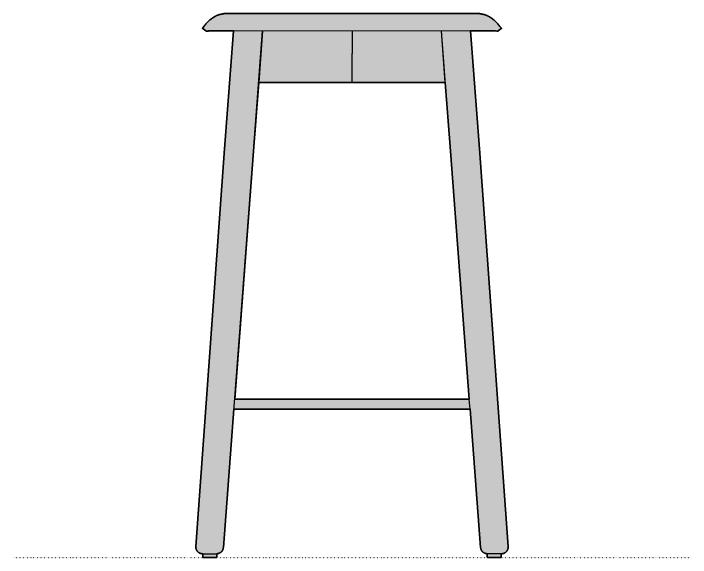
# Model space of a CAD drawing. Header units: millimetres. Extents: x 0 to 1640, y 0 to 654.
# Drawn here: x 0 to 814, y 0 to 654 of the extents above; entities that cross this region are included whole.
import ezdxf

# ---------------------------------------------------------------- set-up
doc = ezdxf.new("R2010")
doc.units = ezdxf.units.MM
doc.linetypes.add('Dots', pattern=[1, 0, -1])
doc.layers.add('Blocks', color=7, linetype='Continuous')
doc.layers.add('Blocks$Fill', color=7, linetype='Continuous', true_color=0xffffff)
for name, color, linetype, lineweight, true_color in [('Blocks$Inner', 7, 'Continuous', 25, 0x007f00), ('Blocks$Outline', 7, 'Continuous', 35, 0xff3f3f), ('Groud', 7, 'Dots', 25, 0x243775)]:
    doc.layers.add(name, color=color, linetype=linetype, lineweight=lineweight, true_color=true_color)

# ---------------------------------------------------------------- blocks, each defined once
blk = doc.blocks.new('Soft Edge 82 Barstool Low Side')
at = {"layer": 'Blocks$Fill'}
h = blk.add_hatch(color=256, dxfattribs=at)
h.paths.add_polyline_path([(586.58, 4.47), (587.08, 4.47), (587.35, 4.48), (587.63, 4.5), (587.9, 4.54), (588.17, 4.58), (588.44, 4.63), (588.71, 4.69), (588.97, 4.76), (589.23, 4.84), (589.49, 4.92), (589.75, 5.02), (590, 5.13), (590.25, 5.24), (590.5, 5.36), (590.74, 5.49), (590.97, 5.63), (591.2, 5.78), (591.43, 5.93), (591.65, 6.09), (591.87, 6.26), (592.07, 6.44), (592.28, 6.62), (592.47, 6.81), (592.66, 7.01), (592.85, 7.22), (593.02, 7.42), (593.19, 7.64), (593.35, 7.86), (593.51, 8.09), (593.65, 8.32), (593.79, 8.56), (593.92, 8.8), (594.04, 9.04), (594.15, 9.29), (594.26, 9.55), (594.35, 9.8), (594.44, 10.06), (594.52, 10.33), (594.59, 10.59), (594.64, 10.86), (594.7, 11.13), (594.74, 11.4), (594.77, 11.67), (594.79, 11.94), (594.8, 12.22), (594.81, 12.49), (594.8, 12.76), (594.79, 13.04), (549.65, 633.52), (579.18, 633.47), (579.62, 633.45), (581.45, 633.33), (581.73, 633.33), (581.89, 633.33), (582.04, 633.34), (582.12, 633.34), (582.19, 633.35), (582.26, 633.36), (582.33, 633.37), (582.39, 633.38), (582.45, 633.39), (582.5, 633.41), (582.55, 633.42), (582.6, 633.43), (582.64, 633.45), (582.68, 633.46), (582.71, 633.47), (582.74, 633.49), (582.77, 633.5), (582.77, 633.5), (582.8, 633.51), (582.83, 633.53), (582.86, 633.55), (582.89, 633.57), (582.92, 633.58), (586.22, 635.9), (586.25, 635.92), (586.28, 635.94), (586.3, 635.97), (586.33, 635.99), (586.35, 636.01), (586.38, 636.04), (586.4, 636.07), (586.42, 636.09), (586.44, 636.12), (586.46, 636.15), (586.48, 636.18), (586.49, 636.21), (586.51, 636.24), (586.53, 636.27), (586.54, 636.3), (586.55, 636.33), (586.57, 636.36), (586.58, 636.4), (586.59, 636.43), (586.6, 636.46), (586.6, 636.5), (586.61, 636.53), (586.61, 636.57), (586.62, 636.6), (586.62, 636.63), (586.62, 636.67), (586.62, 636.7), (586.62, 636.74), (586.62, 636.77), (586.62, 636.81), (586.61, 636.84), (586.61, 636.87), (586.6, 636.91), (586.59, 636.94), (586.58, 636.97), (586.57, 637.01), (586.56, 637.04), (586.55, 637.07), (586.54, 637.1), (586.52, 637.14), (586.51, 637.17), (586.49, 637.2), (586.47, 637.23), (586.45, 637.25), (586.43, 637.28), (584.87, 638.91), (583.61, 640.51), (582.96, 641.29), (582.29, 642.05), (581.61, 642.81), (580.92, 643.55), (580.12, 644.37), (579.3, 645.16), (578.46, 645.94), (577.6, 646.69), (576.72, 647.42), (575.82, 648.12), (574.9, 648.79), (573.96, 649.43), (572.99, 650.04), (572.5, 650.34), (572, 650.62), (571.5, 650.9), (571, 651.16), (570.48, 651.42), (569.97, 651.66), (569.45, 651.9), (568.93, 652.13), (568.4, 652.34), (567.86, 652.55), (567.33, 652.74), (566.79, 652.93), (566.24, 653.1), (565.7, 653.27), (564.96, 653.47), (564.22, 653.65), (563.26, 653.86), (562.29, 654.04), (561.32, 654.19), (560.34, 654.3), (559.35, 654.39), (558.37, 654.44), (557.31, 654.46), (255.32, 654.44), (254.33, 654.39), (253.35, 654.3), (252.37, 654.19), (251.4, 654.04), (250.43, 653.86), (249.47, 653.65), (248.73, 653.47), (247.99, 653.27), (247.45, 653.1), (246.9, 652.93), (246.36, 652.74), (245.82, 652.55), (245.29, 652.34), (244.76, 652.13), (244.24, 651.9), (243.72, 651.66), (243.2, 651.42), (242.69, 651.16), (242.19, 650.9), (241.69, 650.62), (241.19, 650.34), (240.7, 650.04), (239.73, 649.43), (238.79, 648.79), (237.87, 648.12), (236.96, 647.42), (236.08, 646.69), (235.22, 645.94), (234.39, 645.16), (233.57, 644.37), (232.77, 643.55), (232.07, 642.81), (231.4, 642.05), (230.73, 641.29), (230.08, 640.51), (228.82, 638.91), (227.61, 637.28), (227.59, 637.25), (227.57, 637.23), (227.55, 637.2), (227.54, 637.17), (227.52, 637.14), (227.51, 637.1), (227.49, 637.07), (227.48, 637.04), (227.47, 637.01), (227.46, 636.97), (227.45, 636.94), (227.44, 636.91), (227.44, 636.87), (227.43, 636.84), (227.43, 636.81), (227.42, 636.77), (227.42, 636.74), (227.42, 636.7), (227.42, 636.67), (227.42, 636.63), (227.42, 636.6), (227.43, 636.57), (227.43, 636.53), (227.44, 636.5), (227.45, 636.46), (227.46, 636.43), (227.47, 636.4), (227.48, 636.36), (227.49, 636.33), (227.5, 636.3), (227.52, 636.27), (227.53, 636.24), (227.55, 636.21), (227.57, 636.18), (227.58, 636.15), (227.6, 636.12), (227.62, 636.09), (227.64, 636.07), (227.67, 636.04), (227.69, 636.01), (227.71, 635.99), (227.74, 635.97), (227.76, 635.94), (227.79, 635.92), (227.82, 635.9), (227.85, 635.88), (231.15, 633.57), (231.18, 633.55), (231.21, 633.53), (231.24, 633.51), (231.27, 633.5), (231.3, 633.49), (231.33, 633.47), (231.36, 633.46), (231.4, 633.45), (231.45, 633.43), (231.49, 633.42), (231.54, 633.41), (231.6, 633.39), (231.65, 633.38), (231.72, 633.37), (231.78, 633.36), (231.85, 633.35), (231.92, 633.34), (232, 633.34), (232.15, 633.33), (232.32, 633.33), (232.49, 633.33), (232.79, 633.34), (234, 633.42), (234.87, 633.47), (236.46, 633.5), (264.4, 633.52), (219.24, 12.76), (219.24, 12.49), (219.24, 12.22), (219.25, 11.94), (219.27, 11.67), (219.31, 11.4), (219.35, 11.13), (219.4, 10.86), (219.46, 10.59), (219.53, 10.33), (219.6, 10.06), (219.69, 9.8), (219.79, 9.55), (219.89, 9.29), (220, 9.04), (220.12, 8.8), (220.25, 8.56), (220.39, 8.32), (220.54, 8.09), (220.69, 7.86), (220.85, 7.64), (221.02, 7.42), (221.2, 7.22), (221.38, 7.01), (221.57, 6.81), (221.76, 6.62), (221.97, 6.44), (222.18, 6.26), (222.39, 6.09), (222.61, 5.93), (222.84, 5.78), (223.07, 5.63), (223.31, 5.49), (223.55, 5.36), (223.79, 5.24), (224.04, 5.13), (224.29, 5.02), (224.55, 4.92), (224.81, 4.84), (225.07, 4.76), (225.34, 4.69), (225.6, 4.63), (225.87, 4.58), (226.14, 4.54), (226.42, 4.5), (226.69, 4.48), (226.96, 4.47), (227.46, 4.47), (227.47, 0.93), (227.47, 0.9), (227.48, 0.88), (227.48, 0.86), (227.48, 0.83), (227.49, 0.81), (227.49, 0.79), (227.49, 0.77), (227.5, 0.74), (227.51, 0.72), (227.51, 0.69), (227.52, 0.67), (227.53, 0.65), (227.53, 0.63), (227.54, 0.6), (227.56, 0.57), (227.57, 0.54), (227.59, 0.51), (227.6, 0.48), (227.62, 0.45), (227.64, 0.42), (227.66, 0.4), (227.68, 0.37), (227.7, 0.34), (227.72, 0.31), (227.74, 0.29), (227.77, 0.26), (227.79, 0.24), (227.82, 0.22), (227.84, 0.2), (227.87, 0.17), (227.9, 0.15), (227.93, 0.13), (227.96, 0.12), (227.99, 0.1), (228.02, 0.08), (228.05, 0.07), (228.08, 0.05), (228.11, 0.04), (228.14, 0.03), (228.17, 0.02), (228.2, 0.01), (228.23, 0), (228.27, -0.01), (228.3, -0.01), (228.33, -0.02), (228.37, -0.02), (228.4, -0.03), (228.42, -0.03), (228.51, -0.03), (229.23, -0.05), (243.06, 0), (243.34, 0.01), (243.49, 0.01), (243.55, 0.02), (243.58, 0.02), (243.61, 0.03), (243.63, 0.03), (243.65, 0.03), (243.68, 0.04), (243.72, 0.05), (243.74, 0.05), (243.76, 0.06), (243.78, 0.07), (243.8, 0.07), (243.82, 0.08), (243.84, 0.09), (243.87, 0.1), (243.9, 0.11), (243.93, 0.13), (243.96, 0.15), (243.99, 0.16), (244.02, 0.18), (244.05, 0.2), (244.08, 0.22), (244.1, 0.24), (244.13, 0.26), (244.16, 0.29), (244.18, 0.31), (244.21, 0.34), (244.23, 0.36), (244.25, 0.39), (244.27, 0.42), (244.29, 0.44), (244.31, 0.47), (244.33, 0.5), (244.35, 0.53), (244.36, 0.56), (244.38, 0.59), (244.39, 0.62), (244.4, 0.65), (244.41, 0.67), (244.42, 0.7), (244.43, 0.72), (244.43, 0.74), (244.44, 0.77), (244.45, 0.79), (244.45, 0.81), (244.46, 0.84), (244.46, 0.86), (244.46, 0.88), (244.47, 0.91), (244.47, 0.93), (244.47, 0.95), (244.47, 0.97), (244.47, 1), (244.46, 4.46), (244.9, 4.48), (245.17, 4.5), (245.45, 4.54), (245.73, 4.58), (246, 4.63), (246.27, 4.7), (246.54, 4.77), (246.8, 4.85), (247.07, 4.94), (247.33, 5.04), (247.58, 5.15), (247.84, 5.26), (248.08, 5.39), (248.33, 5.52), (248.57, 5.67), (248.8, 5.82), (249.03, 5.98), (249.25, 6.14), (249.47, 6.32), (249.68, 6.5), (249.88, 6.69), (250.08, 6.88), (250.27, 7.09), (250.45, 7.3), (250.63, 7.51), (250.8, 7.73), (250.96, 7.96), (251.11, 8.19), (251.25, 8.43), (251.39, 8.67), (251.52, 8.92), (251.63, 9.17), (251.74, 9.43), (251.85, 9.69), (251.94, 9.95), (252.02, 10.21), (252.09, 10.48), (252.16, 10.75), (252.21, 11.02), (252.26, 11.3), (252.29, 11.57), (252.32, 11.85), (265.04, 178.46), (549, 178.46), (561.72, 11.85), (561.75, 11.57), (561.79, 11.3), (561.83, 11.02), (561.89, 10.75), (561.95, 10.48), (562.02, 10.21), (562.11, 9.95), (562.2, 9.69), (562.3, 9.43), (562.41, 9.17), (562.53, 8.92), (562.65, 8.67), (562.79, 8.43), (562.93, 8.19), (563.09, 7.96), (563.25, 7.73), (563.42, 7.51), (563.59, 7.3), (563.77, 7.09), (563.96, 6.88), (564.16, 6.69), (564.37, 6.5), (564.58, 6.32), (564.79, 6.14), (565.02, 5.98), (565.24, 5.82), (565.48, 5.67), (565.72, 5.52), (565.96, 5.39), (566.21, 5.26), (566.46, 5.15), (566.72, 5.04), (566.98, 4.94), (567.24, 4.85), (567.5, 4.77), (567.77, 4.7), (568.04, 4.63), (568.32, 4.58), (568.59, 4.54), (568.87, 4.5), (569.14, 4.48), (569.42, 4.47), (569.58, 4.46), (569.57, 0.97), (569.57, 0.95), (569.57, 0.93), (569.58, 0.91), (569.58, 0.88), (569.58, 0.86), (569.59, 0.84), (569.59, 0.81), (569.6, 0.79), (569.6, 0.77), (569.61, 0.74), (569.62, 0.72), (569.62, 0.7), (569.63, 0.67), (569.64, 0.65), (569.65, 0.62), (569.67, 0.59), (569.68, 0.56), (569.7, 0.53), (569.71, 0.5), (569.73, 0.47), (569.75, 0.44), (569.77, 0.42), (569.79, 0.39), (569.81, 0.36), (569.84, 0.34), (569.86, 0.31), (569.89, 0.29), (569.91, 0.26), (569.94, 0.24), (569.97, 0.22), (569.99, 0.2), (570.02, 0.18), (570.05, 0.16), (570.08, 0.15), (570.11, 0.13), (570.14, 0.11), (570.17, 0.1), (570.2, 0.09), (570.22, 0.08), (570.24, 0.07), (570.26, 0.07), (570.28, 0.06), (570.31, 0.05), (570.33, 0.05), (570.36, 0.04), (570.39, 0.03), (570.41, 0.03), (570.43, 0.03), (570.46, 0.02), (570.49, 0.02), (570.55, 0.01), (570.71, 0.01), (570.96, 0), (584.83, -0.05), (585.49, -0.03), (585.62, -0.03), (585.65, -0.03), (585.68, -0.02), (585.71, -0.02), (585.74, -0.01), (585.77, -0.01), (585.81, 0), (585.84, 0.01), (585.87, 0.02), (585.9, 0.03), (585.93, 0.04), (585.97, 0.05), (586, 0.07), (586.03, 0.08), (586.06, 0.1), (586.09, 0.12), (586.11, 0.13), (586.14, 0.15), (586.17, 0.17), (586.2, 0.2), (586.22, 0.22), (586.25, 0.24), (586.28, 0.26), (586.3, 0.29), (586.32, 0.31), (586.34, 0.34), (586.37, 0.37), (586.39, 0.4), (586.41, 0.42), (586.42, 0.45), (586.44, 0.48), (586.46, 0.51), (586.47, 0.54), (586.49, 0.57), (586.5, 0.6), (586.51, 0.63), (586.52, 0.65), (586.52, 0.67), (586.53, 0.69), (586.54, 0.72), (586.54, 0.74), (586.55, 0.77), (586.55, 0.79), (586.56, 0.81), (586.56, 0.83), (586.56, 0.86), (586.57, 0.88), (586.57, 0.9), (586.57, 0.93), (586.57, 0.95)], flags=0)
h.paths.add_polyline_path([(519.16, 571.46), (548.09, 190.46), (532.19, 190.46), (265.96, 190.46), (294.88, 571.46)], flags=0)
at = {"layer": 'Blocks$Inner'}
blk.add_lwpolyline([(586.43, 637.28), (586.45, 637.25), (586.47, 637.23), (586.49, 637.2), (586.51, 637.17), (586.52, 637.14), (586.54, 637.1), (586.55, 637.07), (586.56, 637.04), (586.57, 637.01), (586.58, 636.97), (586.59, 636.94), (586.6, 636.91), (586.61, 636.87), (586.61, 636.84), (586.62, 636.81), (586.62, 636.77), (586.62, 636.74), (586.62, 636.7), (586.62, 636.67), (586.62, 636.63), (586.62, 636.6), (586.61, 636.57), (586.61, 636.53), (586.6, 636.5), (586.6, 636.46), (586.59, 636.43), (586.58, 636.4), (586.57, 636.36), (586.55, 636.33), (586.54, 636.3), (586.53, 636.27), (586.51, 636.24), (586.49, 636.21), (586.48, 636.18), (586.46, 636.15), (586.44, 636.12), (586.42, 636.09), (586.4, 636.07), (586.38, 636.04), (586.35, 636.01), (586.33, 635.99), (586.3, 635.97), (586.28, 635.94), (586.25, 635.92), (586.22, 635.9), (586.2, 635.88), (582.92, 633.58), (582.89, 633.57), (582.86, 633.55), (582.83, 633.53), (582.8, 633.51), (582.77, 633.5), (582.77, 633.5), (582.74, 633.49), (582.71, 633.47), (582.68, 633.46), (582.64, 633.45), (582.6, 633.43), (582.55, 633.42), (582.5, 633.41), (582.45, 633.39), (582.39, 633.38), (582.33, 633.37), (582.26, 633.36), (582.19, 633.35), (582.12, 633.34), (582.04, 633.34), (581.89, 633.33), (581.73, 633.33), (581.45, 633.33), (581.15, 633.34), (579.62, 633.45), (579.18, 633.47), (577.58, 633.5), (575.81, 633.54), (575.66, 633.54), (407.02, 633.4), (238.39, 633.54), (238.23, 633.54), (236.46, 633.5), (234.87, 633.47), (234, 633.42), (232.79, 633.34), (232.49, 633.33), (232.32, 633.33), (232.15, 633.33), (232, 633.34), (231.92, 633.34), (231.85, 633.35), (231.78, 633.36), (231.72, 633.37), (231.65, 633.38), (231.6, 633.39), (231.54, 633.41), (231.49, 633.42), (231.45, 633.43), (231.4, 633.45), (231.36, 633.46), (231.33, 633.47), (231.3, 633.49), (231.27, 633.5), (231.24, 633.51), (231.21, 633.53), (231.18, 633.55), (231.15, 633.57), (231.12, 633.58), (227.85, 635.88), (227.82, 635.9), (227.79, 635.92), (227.76, 635.94), (227.74, 635.97), (227.71, 635.99), (227.69, 636.01), (227.67, 636.04), (227.64, 636.07), (227.62, 636.09), (227.6, 636.12), (227.58, 636.15), (227.57, 636.18), (227.55, 636.21), (227.53, 636.24), (227.52, 636.27), (227.5, 636.3), (227.49, 636.33), (227.48, 636.36), (227.47, 636.4), (227.46, 636.43), (227.45, 636.46), (227.44, 636.5), (227.43, 636.53), (227.43, 636.57), (227.42, 636.6), (227.42, 636.63), (227.42, 636.67), (227.42, 636.7), (227.42, 636.74), (227.42, 636.77), (227.43, 636.81), (227.43, 636.84), (227.44, 636.87), (227.44, 636.91), (227.45, 636.94), (227.46, 636.97), (227.47, 637.01), (227.48, 637.04), (227.49, 637.07), (227.51, 637.1), (227.52, 637.14), (227.54, 637.17), (227.55, 637.2), (227.57, 637.23), (227.59, 637.25), (227.61, 637.28), (228.82, 638.91), (230.08, 640.51), (230.73, 641.29), (231.4, 642.05), (232.07, 642.81), (232.77, 643.55), (233.57, 644.37), (234.39, 645.16), (235.22, 645.94), (236.08, 646.69), (236.96, 647.42), (237.87, 648.12), (238.79, 648.79), (239.73, 649.43), (240.7, 650.04), (241.19, 650.34), (241.69, 650.62), (242.19, 650.9), (242.69, 651.16), (243.2, 651.42), (243.72, 651.66), (244.24, 651.9), (244.76, 652.13), (245.29, 652.34), (245.82, 652.55), (246.36, 652.74), (246.9, 652.93), (247.45, 653.1), (247.99, 653.27), (248.73, 653.47), (249.47, 653.65), (250.43, 653.86), (251.4, 654.04), (252.37, 654.19), (253.35, 654.3), (254.33, 654.39), (255.32, 654.44), (256.74, 654.46), (407.02, 654.46), (557.31, 654.46), (558.37, 654.44), (559.35, 654.39), (560.34, 654.3), (561.32, 654.19), (562.29, 654.04), (563.26, 653.86), (564.22, 653.65), (564.96, 653.47), (565.7, 653.27), (566.24, 653.1), (566.79, 652.93), (567.33, 652.74), (567.86, 652.55), (568.4, 652.34), (568.93, 652.13), (569.45, 651.9), (569.97, 651.66), (570.48, 651.42), (571, 651.16), (571.5, 650.9), (572, 650.62), (572.5, 650.34), (572.99, 650.04), (573.96, 649.43), (574.9, 648.79), (575.82, 648.12), (576.72, 647.42), (577.6, 646.69), (578.46, 645.94), (579.3, 645.16), (580.12, 644.37), (580.92, 643.55), (581.61, 642.81), (582.29, 642.05), (582.96, 641.29), (583.61, 640.51), (584.87, 638.91)], close=True, dxfattribs=at)
for points in [[(227.46, 4.47), (226.96, 4.47), (226.69, 4.48), (226.42, 4.5), (226.14, 4.54), (225.87, 4.58), (225.6, 4.63), (225.34, 4.69), (225.07, 4.76), (224.81, 4.84), (224.55, 4.92), (224.29, 5.02), (224.04, 5.13), (223.79, 5.24), (223.55, 5.36), (223.31, 5.49), (223.07, 5.63), (222.84, 5.78), (222.61, 5.93), (222.39, 6.09), (222.18, 6.26), (221.97, 6.44), (221.76, 6.62), (221.57, 6.81), (221.38, 7.01), (221.2, 7.22), (221.02, 7.42), (220.85, 7.64), (220.69, 7.86), (220.54, 8.09), (220.39, 8.32), (220.25, 8.56), (220.12, 8.8), (220, 9.04), (219.89, 9.29), (219.79, 9.55), (219.69, 9.8), (219.6, 10.06), (219.53, 10.33), (219.46, 10.59), (219.4, 10.86), (219.35, 11.13), (219.31, 11.4), (219.27, 11.67), (219.25, 11.94), (219.24, 12.22), (219.24, 12.49), (219.24, 12.76), (219.26, 13.04), (253.84, 491.55), (264.4, 633.52)], [(244.46, 4.46), (244.47, 1.02), (244.47, 1), (244.47, 0.97), (244.47, 0.95), (244.47, 0.93), (244.47, 0.91), (244.46, 0.88), (244.46, 0.86), (244.46, 0.84), (244.45, 0.81), (244.45, 0.79), (244.44, 0.77), (244.43, 0.74), (244.43, 0.72), (244.42, 0.7), (244.41, 0.67), (244.4, 0.65), (244.39, 0.62), (244.38, 0.59), (244.36, 0.56), (244.35, 0.53), (244.33, 0.5), (244.31, 0.47), (244.29, 0.44), (244.27, 0.42), (244.25, 0.39), (244.23, 0.36), (244.21, 0.34), (244.18, 0.31), (244.16, 0.29), (244.13, 0.26), (244.1, 0.24), (244.08, 0.22), (244.05, 0.2), (244.02, 0.18), (243.99, 0.16), (243.96, 0.15), (243.93, 0.13), (243.9, 0.11), (243.87, 0.1), (243.84, 0.09), (243.82, 0.08), (243.8, 0.07), (243.78, 0.07), (243.76, 0.06), (243.74, 0.05), (243.72, 0.05), (243.68, 0.04), (243.65, 0.03), (243.63, 0.03), (243.61, 0.03), (243.58, 0.02), (243.55, 0.02), (243.49, 0.01), (243.34, 0.01), (243.06, 0), (229.23, -0.05), (228.55, -0.03), (228.51, -0.03), (228.42, -0.03), (228.4, -0.03), (228.37, -0.02), (228.33, -0.02), (228.3, -0.01), (228.27, -0.01), (228.23, 0), (228.2, 0.01), (228.17, 0.02), (228.14, 0.03), (228.11, 0.04), (228.08, 0.05), (228.05, 0.07), (228.02, 0.08), (227.99, 0.1), (227.96, 0.12), (227.93, 0.13), (227.9, 0.15), (227.87, 0.17), (227.84, 0.2), (227.82, 0.22), (227.79, 0.24), (227.77, 0.26), (227.74, 0.29), (227.72, 0.31), (227.7, 0.34), (227.68, 0.37), (227.66, 0.4), (227.64, 0.42), (227.62, 0.45), (227.6, 0.48), (227.59, 0.51), (227.57, 0.54), (227.56, 0.57), (227.54, 0.6), (227.53, 0.63), (227.53, 0.65), (227.52, 0.67), (227.51, 0.69), (227.51, 0.72), (227.5, 0.74), (227.49, 0.77), (227.49, 0.79), (227.49, 0.81), (227.48, 0.83), (227.48, 0.86), (227.48, 0.88), (227.47, 0.9), (227.47, 0.93), (227.47, 0.95), (227.47, 0.97), (227.46, 4.47), (244.34, 4.46), (244.62, 4.47), (244.9, 4.48), (245.17, 4.5), (245.45, 4.54), (245.73, 4.58), (246, 4.63), (246.27, 4.7), (246.54, 4.77), (246.8, 4.85), (247.07, 4.94), (247.33, 5.04), (247.58, 5.15), (247.84, 5.26), (248.08, 5.39), (248.33, 5.52), (248.57, 5.67), (248.8, 5.82), (249.03, 5.98), (249.25, 6.14), (249.47, 6.32), (249.68, 6.5), (249.88, 6.69), (250.08, 6.88), (250.27, 7.09), (250.45, 7.3), (250.63, 7.51), (250.8, 7.73), (250.96, 7.96), (251.11, 8.19), (251.25, 8.43), (251.39, 8.67), (251.52, 8.92), (251.63, 9.17), (251.74, 9.43), (251.85, 9.69), (251.94, 9.95), (252.02, 10.21), (252.09, 10.48), (252.16, 10.75), (252.21, 11.02), (252.26, 11.3), (252.29, 11.57), (252.32, 11.85), (288.75, 488.95), (299.49, 633.5)], [(265.96, 190.46), (281.86, 190.46), (532.19, 190.46), (548.09, 190.46), (525.29, 488.95), (514.55, 633.5)], [(299.46, 633.5), (294.85, 571.46), (406.84, 571.46), (519.19, 571.46), (514.58, 633.5)], [(407.2, 633.4), (407.2, 606.46), (406.84, 606.46), (406.84, 571.46)], [(586.58, 4.47), (587.08, 4.47), (587.35, 4.48), (587.63, 4.5), (587.9, 4.54), (588.17, 4.58), (588.44, 4.63), (588.71, 4.69), (588.97, 4.76), (589.23, 4.84), (589.49, 4.92), (589.75, 5.02), (590, 5.13), (590.25, 5.24), (590.5, 5.36), (590.74, 5.49), (590.97, 5.63), (591.2, 5.78), (591.43, 5.93), (591.65, 6.09), (591.87, 6.26), (592.07, 6.44), (592.28, 6.62), (592.47, 6.81), (592.66, 7.01), (592.85, 7.22), (593.02, 7.42), (593.19, 7.64), (593.35, 7.86), (593.51, 8.09), (593.65, 8.32), (593.79, 8.56), (593.92, 8.8), (594.04, 9.04), (594.15, 9.29), (594.26, 9.55), (594.35, 9.8), (594.44, 10.06), (594.52, 10.33), (594.59, 10.59), (594.64, 10.86), (594.7, 11.13), (594.74, 11.4), (594.77, 11.67), (594.79, 11.94), (594.8, 12.22), (594.81, 12.49), (594.8, 12.76), (594.79, 13.04), (560.2, 491.55), (549.65, 633.52)], [(549, 178.46), (548.09, 190.46)], [(569.58, 4.46), (569.57, 1.02), (569.57, 1), (569.57, 0.97), (569.57, 0.95), (569.57, 0.93), (569.58, 0.91), (569.58, 0.88), (569.58, 0.86), (569.59, 0.84), (569.59, 0.81), (569.6, 0.79), (569.6, 0.77), (569.61, 0.74), (569.62, 0.72), (569.62, 0.7), (569.63, 0.67), (569.64, 0.65), (569.65, 0.62), (569.67, 0.59), (569.68, 0.56), (569.7, 0.53), (569.71, 0.5), (569.73, 0.47), (569.75, 0.44), (569.77, 0.42), (569.79, 0.39), (569.81, 0.36), (569.84, 0.34), (569.86, 0.31), (569.89, 0.29), (569.91, 0.26), (569.94, 0.24), (569.97, 0.22), (569.99, 0.2), (570.02, 0.18), (570.05, 0.16), (570.08, 0.15), (570.11, 0.13), (570.14, 0.11), (570.17, 0.1), (570.2, 0.09), (570.22, 0.08), (570.24, 0.07), (570.26, 0.07), (570.28, 0.06), (570.31, 0.05), (570.33, 0.05), (570.36, 0.04), (570.39, 0.03), (570.41, 0.03), (570.43, 0.03), (570.46, 0.02), (570.49, 0.02), (570.55, 0.01), (570.71, 0.01), (570.96, 0), (584.83, -0.05), (585.49, -0.03), (585.53, -0.03), (585.62, -0.03), (585.65, -0.03), (585.68, -0.02), (585.71, -0.02), (585.74, -0.01), (585.77, -0.01), (585.81, 0), (585.84, 0.01), (585.87, 0.02), (585.9, 0.03), (585.93, 0.04), (585.97, 0.05), (586, 0.07), (586.03, 0.08), (586.06, 0.1), (586.09, 0.12), (586.11, 0.13), (586.14, 0.15), (586.17, 0.17), (586.2, 0.2), (586.22, 0.22), (586.25, 0.24), (586.28, 0.26), (586.3, 0.29), (586.32, 0.31), (586.34, 0.34), (586.37, 0.37), (586.39, 0.4), (586.41, 0.42), (586.42, 0.45), (586.44, 0.48), (586.46, 0.51), (586.47, 0.54), (586.49, 0.57), (586.5, 0.6), (586.51, 0.63), (586.52, 0.65), (586.52, 0.67), (586.53, 0.69), (586.54, 0.72), (586.54, 0.74), (586.55, 0.77), (586.55, 0.79), (586.56, 0.81), (586.56, 0.83), (586.56, 0.86), (586.57, 0.88), (586.57, 0.9), (586.57, 0.93), (586.57, 0.95), (586.57, 0.97), (586.58, 4.47), (569.7, 4.46), (569.42, 4.47), (569.14, 4.48), (568.87, 4.5), (568.59, 4.54), (568.32, 4.58), (568.04, 4.63), (567.77, 4.7), (567.5, 4.77), (567.24, 4.85), (566.98, 4.94), (566.72, 5.04), (566.46, 5.15), (566.21, 5.26), (565.96, 5.39), (565.72, 5.52), (565.48, 5.67), (565.24, 5.82), (565.02, 5.98), (564.79, 6.14), (564.58, 6.32), (564.37, 6.5), (564.16, 6.69), (563.96, 6.88), (563.77, 7.09), (563.59, 7.3), (563.42, 7.51), (563.25, 7.73), (563.09, 7.96), (562.93, 8.19), (562.79, 8.43), (562.65, 8.67), (562.53, 8.92), (562.41, 9.17), (562.3, 9.43), (562.2, 9.69), (562.11, 9.95), (562.02, 10.21), (561.95, 10.48), (561.89, 10.75), (561.83, 11.02), (561.79, 11.3), (561.75, 11.57), (561.72, 11.85), (549, 178.46), (532.19, 178.46), (281.86, 178.46), (265.04, 178.46)]]:
    blk.add_lwpolyline(points, dxfattribs=at)
at = {"layer": 'Blocks$Outline'}
for points in [[(586.43, 637.28), (584.87, 638.91), (583.61, 640.51), (582.96, 641.29), (582.29, 642.05), (581.61, 642.81), (580.92, 643.55), (580.12, 644.37), (579.3, 645.16), (578.46, 645.94), (577.6, 646.69), (576.72, 647.42), (575.82, 648.12), (574.9, 648.79), (573.96, 649.43), (572.99, 650.04), (572.5, 650.34), (572, 650.62), (571.5, 650.9), (571, 651.16), (570.48, 651.42), (569.97, 651.66), (569.45, 651.9), (568.93, 652.13), (568.4, 652.34), (567.86, 652.55), (567.33, 652.74), (566.79, 652.93), (566.24, 653.1), (565.7, 653.27), (564.96, 653.47), (564.22, 653.65), (563.26, 653.86), (562.29, 654.04), (561.32, 654.19), (560.34, 654.3), (559.35, 654.39), (558.37, 654.44), (557.31, 654.46), (407.02, 654.46), (256.74, 654.46), (255.32, 654.44), (254.33, 654.39), (253.35, 654.3), (252.37, 654.19), (251.4, 654.04), (250.43, 653.86), (249.47, 653.65), (248.73, 653.47), (247.99, 653.27), (247.45, 653.1), (246.9, 652.93), (246.36, 652.74), (245.82, 652.55), (245.29, 652.34), (244.76, 652.13), (244.24, 651.9), (243.72, 651.66), (243.2, 651.42), (242.69, 651.16), (242.19, 650.9), (241.69, 650.62), (241.19, 650.34), (240.7, 650.04), (239.73, 649.43), (238.79, 648.79), (237.87, 648.12), (236.96, 647.42), (236.08, 646.69), (235.22, 645.94), (234.39, 645.16), (233.57, 644.37), (232.77, 643.55), (232.07, 642.81), (231.4, 642.05), (230.73, 641.29), (230.08, 640.51), (228.82, 638.91), (227.61, 637.28), (227.59, 637.25), (227.57, 637.23), (227.55, 637.2), (227.54, 637.17), (227.52, 637.14), (227.51, 637.1), (227.49, 637.07), (227.48, 637.04), (227.47, 637.01), (227.46, 636.97), (227.45, 636.94), (227.44, 636.91), (227.44, 636.87), (227.43, 636.84), (227.43, 636.81), (227.42, 636.77), (227.42, 636.74), (227.42, 636.7), (227.42, 636.67), (227.42, 636.63), (227.42, 636.6), (227.43, 636.57), (227.43, 636.53), (227.44, 636.5), (227.45, 636.46), (227.46, 636.43), (227.47, 636.4), (227.48, 636.36), (227.49, 636.33), (227.5, 636.3), (227.52, 636.27), (227.53, 636.24), (227.55, 636.21), (227.57, 636.18), (227.58, 636.15), (227.6, 636.12), (227.62, 636.09), (227.64, 636.07), (227.67, 636.04), (227.69, 636.01), (227.71, 635.99), (227.74, 635.97), (227.76, 635.94), (227.79, 635.92), (227.82, 635.9), (227.85, 635.88), (231.12, 633.58), (231.15, 633.57), (231.18, 633.55), (231.21, 633.53), (231.24, 633.51), (231.27, 633.5), (231.3, 633.49), (231.33, 633.47), (231.36, 633.46), (231.4, 633.45), (231.45, 633.43), (231.49, 633.42), (231.54, 633.41), (231.6, 633.39), (231.65, 633.38), (231.72, 633.37), (231.78, 633.36), (231.85, 633.35), (231.92, 633.34), (232, 633.34), (232.15, 633.33), (232.32, 633.33), (232.49, 633.33), (232.79, 633.34), (234, 633.42), (234.87, 633.47), (236.46, 633.5), (238.23, 633.54), (238.39, 633.54), (264.4, 633.52)], [(549.65, 633.52), (575.66, 633.54), (575.81, 633.54), (577.58, 633.5), (579.18, 633.47), (579.62, 633.45), (581.15, 633.34), (581.45, 633.33), (581.73, 633.33), (581.89, 633.33), (582.04, 633.34), (582.12, 633.34), (582.19, 633.35), (582.26, 633.36), (582.33, 633.37), (582.39, 633.38), (582.45, 633.39), (582.5, 633.41), (582.55, 633.42), (582.6, 633.43), (582.64, 633.45), (582.68, 633.46), (582.71, 633.47), (582.74, 633.49), (582.77, 633.5), (582.77, 633.5), (582.8, 633.51), (582.83, 633.53), (582.86, 633.55), (582.89, 633.57), (582.92, 633.58), (586.2, 635.88), (586.22, 635.9), (586.25, 635.92), (586.28, 635.94), (586.3, 635.97), (586.33, 635.99), (586.35, 636.01), (586.38, 636.04), (586.4, 636.07), (586.42, 636.09), (586.44, 636.12), (586.46, 636.15), (586.48, 636.18), (586.49, 636.21), (586.51, 636.24), (586.53, 636.27), (586.54, 636.3), (586.55, 636.33), (586.57, 636.36), (586.58, 636.4), (586.59, 636.43), (586.6, 636.46), (586.6, 636.5), (586.61, 636.53), (586.61, 636.57), (586.62, 636.6), (586.62, 636.63), (586.62, 636.67), (586.62, 636.7), (586.62, 636.74), (586.62, 636.77), (586.62, 636.81), (586.61, 636.84), (586.61, 636.87), (586.6, 636.91), (586.59, 636.94), (586.58, 636.97), (586.57, 637.01), (586.56, 637.04), (586.55, 637.07), (586.54, 637.1), (586.52, 637.14), (586.51, 637.17), (586.49, 637.2), (586.47, 637.23), (586.45, 637.25), (586.43, 637.28)], [(264.4, 633.52), (253.84, 491.55), (219.26, 13.04), (219.24, 12.76), (219.24, 12.49), (219.24, 12.22), (219.25, 11.94), (219.27, 11.67), (219.31, 11.4), (219.35, 11.13), (219.4, 10.86), (219.46, 10.59), (219.53, 10.33), (219.6, 10.06), (219.69, 9.8), (219.79, 9.55), (219.89, 9.29), (220, 9.04), (220.12, 8.8), (220.25, 8.56), (220.39, 8.32), (220.54, 8.09), (220.69, 7.86), (220.85, 7.64), (221.02, 7.42), (221.2, 7.22), (221.38, 7.01), (221.57, 6.81), (221.76, 6.62), (221.97, 6.44), (222.18, 6.26), (222.39, 6.09), (222.61, 5.93), (222.84, 5.78), (223.07, 5.63), (223.31, 5.49), (223.55, 5.36), (223.79, 5.24), (224.04, 5.13), (224.29, 5.02), (224.55, 4.92), (224.81, 4.84), (225.07, 4.76), (225.34, 4.69), (225.6, 4.63), (225.87, 4.58), (226.14, 4.54), (226.42, 4.5), (226.69, 4.48), (226.96, 4.47), (227.46, 4.47)], [(586.58, 4.47), (587.08, 4.47), (587.35, 4.48), (587.63, 4.5), (587.9, 4.54), (588.17, 4.58), (588.44, 4.63), (588.71, 4.69), (588.97, 4.76), (589.23, 4.84), (589.49, 4.92), (589.75, 5.02), (590, 5.13), (590.25, 5.24), (590.5, 5.36), (590.74, 5.49), (590.97, 5.63), (591.2, 5.78), (591.43, 5.93), (591.65, 6.09), (591.87, 6.26), (592.07, 6.44), (592.28, 6.62), (592.47, 6.81), (592.66, 7.01), (592.85, 7.22), (593.02, 7.42), (593.19, 7.64), (593.35, 7.86), (593.51, 8.09), (593.65, 8.32), (593.79, 8.56), (593.92, 8.8), (594.04, 9.04), (594.15, 9.29), (594.26, 9.55), (594.35, 9.8), (594.44, 10.06), (594.52, 10.33), (594.59, 10.59), (594.64, 10.86), (594.7, 11.13), (594.74, 11.4), (594.77, 11.67), (594.79, 11.94), (594.8, 12.22), (594.81, 12.49), (594.8, 12.76), (594.79, 13.04), (560.2, 491.55), (549.65, 633.52)], [(519.16, 571.46), (525.29, 488.95), (548.09, 190.46), (532.19, 190.46), (281.86, 190.46), (265.96, 190.46)], [(265.96, 190.46), (288.75, 488.95), (294.88, 571.46)], [(294.88, 571.46), (406.84, 571.46), (519.16, 571.46)], [(244.46, 4.46), (244.62, 4.47), (244.9, 4.48), (245.17, 4.5), (245.45, 4.54), (245.73, 4.58), (246, 4.63), (246.27, 4.7), (246.54, 4.77), (246.8, 4.85), (247.07, 4.94), (247.33, 5.04), (247.58, 5.15), (247.84, 5.26), (248.08, 5.39), (248.33, 5.52), (248.57, 5.67), (248.8, 5.82), (249.03, 5.98), (249.25, 6.14), (249.47, 6.32), (249.68, 6.5), (249.88, 6.69), (250.08, 6.88), (250.27, 7.09), (250.45, 7.3), (250.63, 7.51), (250.8, 7.73), (250.96, 7.96), (251.11, 8.19), (251.25, 8.43), (251.39, 8.67), (251.52, 8.92), (251.63, 9.17), (251.74, 9.43), (251.85, 9.69), (251.94, 9.95), (252.02, 10.21), (252.09, 10.48), (252.16, 10.75), (252.21, 11.02), (252.26, 11.3), (252.29, 11.57), (252.32, 11.85), (265.04, 178.46)], [(265.04, 178.46), (281.86, 178.46), (532.19, 178.46), (549, 178.46), (561.72, 11.85), (561.75, 11.57), (561.79, 11.3), (561.83, 11.02), (561.89, 10.75), (561.95, 10.48), (562.02, 10.21), (562.11, 9.95), (562.2, 9.69), (562.3, 9.43), (562.41, 9.17), (562.53, 8.92), (562.65, 8.67), (562.79, 8.43), (562.93, 8.19), (563.09, 7.96), (563.25, 7.73), (563.42, 7.51), (563.59, 7.3), (563.77, 7.09), (563.96, 6.88), (564.16, 6.69), (564.37, 6.5), (564.58, 6.32), (564.79, 6.14), (565.02, 5.98), (565.24, 5.82), (565.48, 5.67), (565.72, 5.52), (565.96, 5.39), (566.21, 5.26), (566.46, 5.15), (566.72, 5.04), (566.98, 4.94), (567.24, 4.85), (567.5, 4.77), (567.77, 4.7), (568.04, 4.63), (568.32, 4.58), (568.59, 4.54), (568.87, 4.5), (569.14, 4.48), (569.42, 4.47), (569.58, 4.46)], [(227.46, 4.47), (227.47, 0.97), (227.47, 0.95), (227.47, 0.93), (227.47, 0.9), (227.48, 0.88), (227.48, 0.86), (227.48, 0.83), (227.49, 0.81), (227.49, 0.79), (227.49, 0.77), (227.5, 0.74), (227.51, 0.72), (227.51, 0.69), (227.52, 0.67), (227.53, 0.65), (227.53, 0.63), (227.54, 0.6), (227.56, 0.57), (227.57, 0.54), (227.59, 0.51), (227.6, 0.48), (227.62, 0.45), (227.64, 0.42), (227.66, 0.4), (227.68, 0.37), (227.7, 0.34), (227.72, 0.31), (227.74, 0.29), (227.77, 0.26), (227.79, 0.24), (227.82, 0.22), (227.84, 0.2), (227.87, 0.17), (227.9, 0.15), (227.93, 0.13), (227.96, 0.12), (227.99, 0.1), (228.02, 0.08), (228.05, 0.07), (228.08, 0.05), (228.11, 0.04), (228.14, 0.03), (228.17, 0.02), (228.2, 0.01), (228.23, 0), (228.27, -0.01), (228.3, -0.01), (228.33, -0.02), (228.37, -0.02), (228.4, -0.03), (228.42, -0.03), (228.51, -0.03), (228.55, -0.03), (229.23, -0.05), (243.06, 0), (243.34, 0.01), (243.49, 0.01), (243.55, 0.02), (243.58, 0.02), (243.61, 0.03), (243.63, 0.03), (243.65, 0.03), (243.68, 0.04), (243.72, 0.05), (243.74, 0.05), (243.76, 0.06), (243.78, 0.07), (243.8, 0.07), (243.82, 0.08), (243.84, 0.09), (243.87, 0.1), (243.9, 0.11), (243.93, 0.13), (243.96, 0.15), (243.99, 0.16), (244.02, 0.18), (244.05, 0.2), (244.08, 0.22), (244.1, 0.24), (244.13, 0.26), (244.16, 0.29), (244.18, 0.31), (244.21, 0.34), (244.23, 0.36), (244.25, 0.39), (244.27, 0.42), (244.29, 0.44), (244.31, 0.47), (244.33, 0.5), (244.35, 0.53), (244.36, 0.56), (244.38, 0.59), (244.39, 0.62), (244.4, 0.65), (244.41, 0.67), (244.42, 0.7), (244.43, 0.72), (244.43, 0.74), (244.44, 0.77), (244.45, 0.79), (244.45, 0.81), (244.46, 0.84), (244.46, 0.86), (244.46, 0.88), (244.47, 0.91), (244.47, 0.93), (244.47, 0.95), (244.47, 0.97), (244.47, 1), (244.47, 1.02), (244.46, 4.46)], [(569.58, 4.46), (569.57, 1.02), (569.57, 1), (569.57, 0.97), (569.57, 0.95), (569.57, 0.93), (569.58, 0.91), (569.58, 0.88), (569.58, 0.86), (569.59, 0.84), (569.59, 0.81), (569.6, 0.79), (569.6, 0.77), (569.61, 0.74), (569.62, 0.72), (569.62, 0.7), (569.63, 0.67), (569.64, 0.65), (569.65, 0.62), (569.67, 0.59), (569.68, 0.56), (569.7, 0.53), (569.71, 0.5), (569.73, 0.47), (569.75, 0.44), (569.77, 0.42), (569.79, 0.39), (569.81, 0.36), (569.84, 0.34), (569.86, 0.31), (569.89, 0.29), (569.91, 0.26), (569.94, 0.24), (569.97, 0.22), (569.99, 0.2), (570.02, 0.18), (570.05, 0.16), (570.08, 0.15), (570.11, 0.13), (570.14, 0.11), (570.17, 0.1), (570.2, 0.09), (570.22, 0.08), (570.24, 0.07), (570.26, 0.07), (570.28, 0.06), (570.31, 0.05), (570.33, 0.05), (570.36, 0.04), (570.39, 0.03), (570.41, 0.03), (570.43, 0.03), (570.46, 0.02), (570.49, 0.02), (570.55, 0.01), (570.71, 0.01), (570.96, 0), (584.83, -0.05), (585.49, -0.03), (585.53, -0.03), (585.62, -0.03), (585.65, -0.03), (585.68, -0.02), (585.71, -0.02), (585.74, -0.01), (585.77, -0.01), (585.81, 0), (585.84, 0.01), (585.87, 0.02), (585.9, 0.03), (585.93, 0.04), (585.97, 0.05), (586, 0.07), (586.03, 0.08), (586.06, 0.1), (586.09, 0.12), (586.11, 0.13), (586.14, 0.15), (586.17, 0.17), (586.2, 0.2), (586.22, 0.22), (586.25, 0.24), (586.28, 0.26), (586.3, 0.29), (586.32, 0.31), (586.34, 0.34), (586.37, 0.37), (586.39, 0.4), (586.41, 0.42), (586.42, 0.45), (586.44, 0.48), (586.46, 0.51), (586.47, 0.54), (586.49, 0.57), (586.5, 0.6), (586.51, 0.63), (586.52, 0.65), (586.52, 0.67), (586.53, 0.69), (586.54, 0.72), (586.54, 0.74), (586.55, 0.77), (586.55, 0.79), (586.56, 0.81), (586.56, 0.83), (586.56, 0.86), (586.57, 0.88), (586.57, 0.9), (586.57, 0.93), (586.57, 0.95), (586.57, 0.97), (586.58, 4.47)]]:
    blk.add_lwpolyline(points, dxfattribs=at)

msp = doc.modelspace()

# ---------------------------------------------------------------- linework, layer by layer
at = {"layer": 'Groud'}
msp.add_lwpolyline([(0, 0), (814.04, 0)], dxfattribs=at)

# ---------------------------------------------------------------- block references
at = {"layer": 'Blocks'}
msp.add_blockref('Soft Edge 82 Barstool Low Side', (0, 0), dxfattribs=at)

doc.saveas('drawing.dxf')
